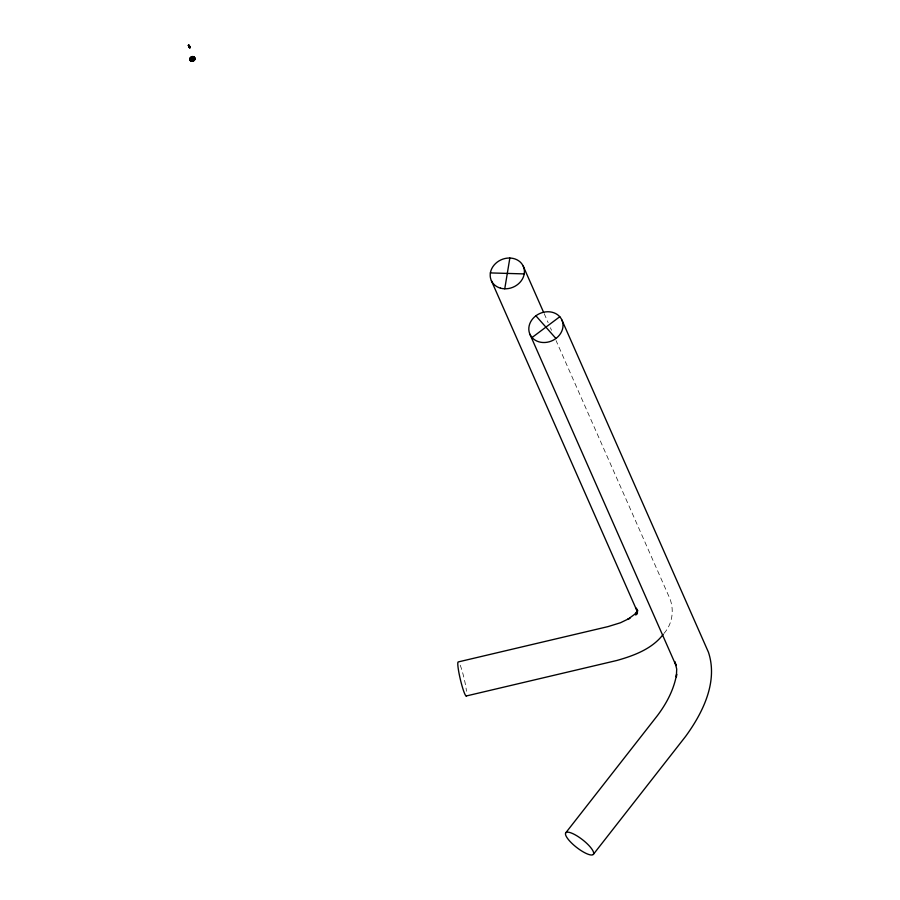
<?xml version="1.0" encoding="UTF-8"?>
<svg xmlns="http://www.w3.org/2000/svg" width="900" height="900" viewBox="0 0 900 900"><rect width="100%" height="100%" fill="white"/><g stroke="black" fill="none" stroke-linecap="round" stroke-linejoin="round"><path stroke-width="0.67" stroke-dasharray="4.5 3.38" d="M664.02 633.364C672.379 624.049 674.426 610.099 669.814 598.477L556.065 340.582M544.185 313.639L548.145 322.616M550.406 327.746L551.543 330.311M460.215 665.201A17.516 1.946 76.7 0 1 466.481 691.268"/><path stroke-width="1.35" d="M190.08 47.52L188.843 45.956M504.754 288.799L509.85 258.03M636.975 611.584L635.771 615.038L637.436 610.043L637.335 613.946L636.379 608.153L637.47 611.933L491.366 280.676M191.059 58.556L191.655 60.345A1.552 1.271 -20.7 0 0 192.803 60.345L193.477 59.917A1.552 1.282 -28.8 0 0 193.916 58.905L192.364 57.724M565.819 832.748L657.416 715.601C666.63 703.35 674.01 689.423 676.609 674.179L676.361 676.935L676.71 669.105L675.045 661.894L676.035 665.572L529.909 334.26M593.325 854.415A17.516 4.849 38 0 0 575.438 834.975A17.516 4.849 38 0 0 569.947 841.342A17.516 4.849 38 0 0 593.325 854.415L685.564 736.459C702.776 712.856 718.245 681.896 708.457 652.275L561.915 320.029M637.729 610.549L634.714 614.25L627.851 619.301L629.966 618.165L620.449 622.766L608.006 626.614L458.314 661.916A17.516 1.946 76.7 0 0 460.688 680.827A17.516 1.946 76.7 0 0 466.571 695.52M663.221 634.342C652.174 648.956 633.926 655.639 616.905 660.465L466.166 696.004M188.674 45.697L189.63 46.901M532.035 337.545L559.789 316.733M189.146 46.958L188.28 45.371L188.865 45L190.26 47.531L189.664 47.914L188.966 46.935L189.551 46.564L190.26 47.531M188.708 45.776L189.664 47.914M189.574 45.979L189.169 46.822M490.376 272.914L524.239 273.915M535.894 315.799A17.516 14.951 -23.8 0 1 562.95 323.798A17.516 14.951 -23.8 0 1 538.898 341.82A17.516 14.951 -23.8 0 1 535.894 315.799L555.93 338.49M188.28 45.371L188.977 46.35M523.238 266.164L543.611 312.345M188.865 45L189.866 47.205M193.961 58.804A1.552 1.327 -23.8 0 1 193.972 59.501M193.59 60.154A1.552 1.327 -23.8 0 1 192.521 60.682M193.916 58.905A1.552 1.327 -23.8 0 1 193.477 59.917L192.803 60.345A1.552 1.327 -23.8 0 1 191.655 60.345M191.329 60.176A1.552 1.327 -23.8 0 1 191.61 58.005A1.552 1.327 -23.8 0 1 193.86 58.568M193.016 56.824L192.859 57.488A1.879 1.609 -23.8 0 1 194.186 59.344L194.85 59.377A2.587 2.216 -23.8 0 0 193.016 56.824L193.028 56.869M194.49 59.906L192.431 61.223A2.453 2.093 -23.8 0 1 190.069 58.804A2.453 2.137 -21.1 0 1 191.16 57.375A2.453 2.137 -24.9 0 1 192.982 56.947A2.453 2.093 -23.8 0 1 194.49 59.906M500.456 288.146A17.516 14.951 -23.8 0 0 524.317 269.921A17.516 14.951 -23.8 0 0 497.137 262.181A17.516 14.951 -23.8 0 0 500.456 288.146M191.79 61.189A2.453 2.093 -23.8 0 0 194.681 58.219A2.453 2.093 -23.8 0 0 190.654 57.735A2.453 2.093 -23.8 0 0 191.79 61.189M191.666 61.301A2.734 2.329 -23.8 0 0 194.884 57.994A2.734 2.329 -23.8 0 0 190.406 57.454A2.734 2.329 -23.8 0 0 191.666 61.301M192.004 60.413A1.552 1.327 -23.8 0 0 193.838 58.523A1.552 1.327 -23.8 0 0 191.284 58.219A1.552 1.327 -23.8 0 0 192.004 60.413"/></g></svg>
